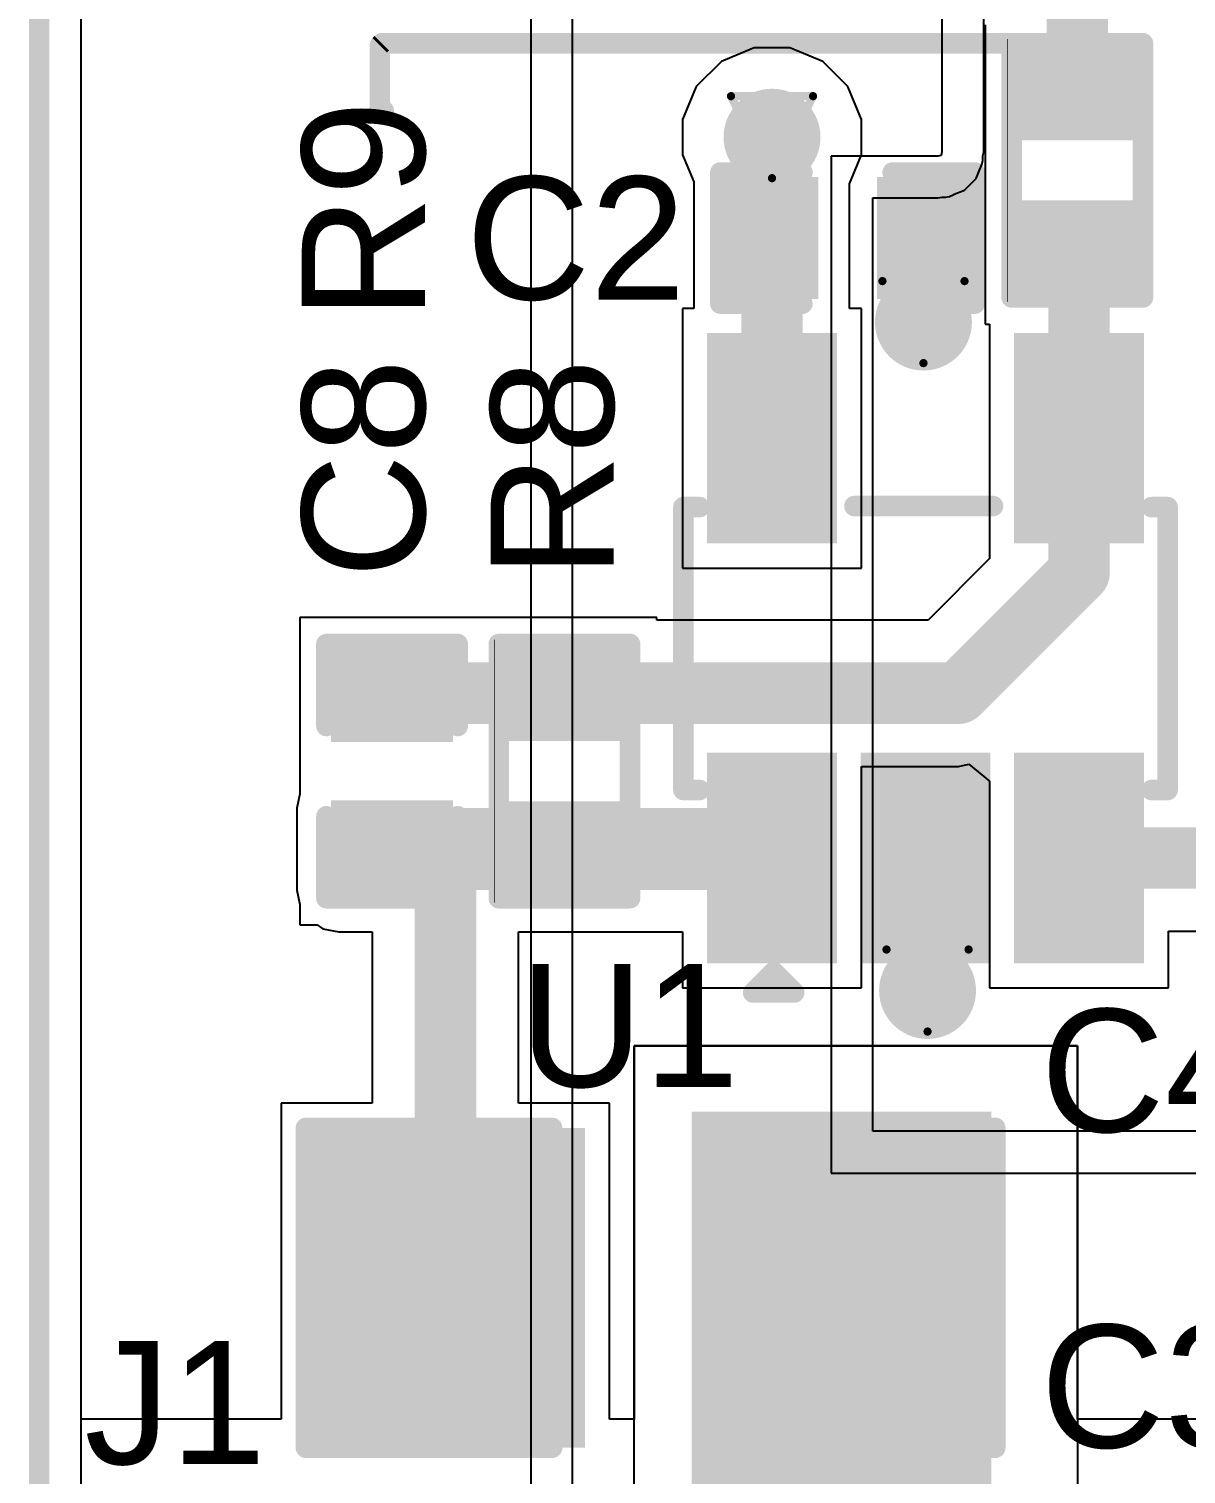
# Model space of a CAD drawing. Header units: inches. Extents: x -3 to 347, y -14 to 33.
# Drawn here: x -0.06 to 7.1, y 6.01 to 14.96 of the extents above; entities that cross this region are included whole.
import ezdxf

# ---------------------------------------------------------------- set-up
doc = ezdxf.new("R2010")
doc.units = ezdxf.units.IN
for name, color, linetype in [('Board_Outline', 216, 'Continuous'), ('Bottom Layer', 5, 'Continuous'), ('Drill Drawing', 1, 'Continuous'), ('Top Layer', 1, 'Continuous'), ('Top Overlay', 2, 'Continuous'), ('Top Paste', 8, 'Continuous'), ('Top Solder', 216, 'Continuous'), ('Via Holes', 16, 'Continuous')]:
    doc.layers.add(name, color=color, linetype=linetype)
doc.styles.add('Arial', font='', dxfattribs={"height": 0.2})
doc.styles.get('Arial').set_extended_font_data('Arial')

msp = doc.modelspace()

# ---------------------------------------------------------------- hatches: boundary and pattern name
at = {"layer": 'Bottom Layer'}
h = msp.add_hatch(color=5, dxfattribs=at)
edge = h.paths.add_edge_path()
edge.add_arc((4.53639936, 14.28999936), 0.2999994, 0, 360)
h = msp.add_hatch(color=5, dxfattribs=at)
edge = h.paths.add_edge_path()
edge.add_arc((5.4737, 13.1445), 0.2999994, 0, 360)
h = msp.add_hatch(color=5, dxfattribs=at)
edge = h.paths.add_edge_path()
edge.add_arc((5.499099999999999, 9.004299999999999), 0.2999994, 0, 360)
at = {"layer": 'Top Layer'}
for points in [[(6.1087, 14.7828), (6.7437, 14.7828), (6.7437, 14.3256), (6.1087, 14.3256)], [(4.762499999999999, 13.9827), (4.762499999999999, 13.3477), (4.3053, 13.3477), (4.3053, 13.9827)], [(5.7023, 13.9827), (5.7023, 13.3477), (5.2451, 13.3477), (5.2451, 13.9827)], [(6.1087, 13.843), (6.7437, 13.843), (6.7437, 13.3858), (6.1087, 13.3858)], [(4.23639996, 11.87519977), (4.23639996, 12.97520011), (4.83639876, 12.97520011), (4.83639876, 11.87519977)], [(6.13640124, 11.87519977), (6.13640124, 12.97520011), (6.73640004, 12.97520011), (6.73640004, 11.87519977)], [(1.8669, 11.0617), (2.5019, 11.0617), (2.5019, 10.6045), (1.8669, 10.6045)], [(2.9337, 11.0617), (3.5687, 11.0617), (3.5687, 10.6045), (2.9337, 10.6045)], [(4.23639996, 9.27519989), (4.23639996, 10.37520023), (4.83639876, 10.37520023), (4.83639876, 9.27519989)], [(5.1864006, 9.27519989), (5.1864006, 10.37520023), (5.7863994, 10.37520023), (5.7863994, 9.27519989)], [(6.13640124, 9.27519989), (6.13640124, 10.37520023), (6.73640004, 10.37520023), (6.73640004, 9.27519989)], [(1.8542, 9.6266), (4.8006, 9.6266), (4.8006, 10.1346), (1.8542, 10.1346)], [(1.8669, 10.1219), (2.5019, 10.1219), (2.5019, 9.6647), (1.8669, 9.6647)], [(2.9337, 10.1219), (3.5687, 10.1219), (3.5687, 9.6647), (2.9337, 9.6647)], [(4.0386, 1.524), (5.8928, 1.524), (5.8928, 8.254999999999999), (4.0386, 8.254999999999999)], [(3.2766, 6.2738), (1.7526, 6.2738), (1.7526, 8.0518), (3.2766, 8.0518)], [(5.8166, 6.2738), (4.2926, 6.2738), (4.2926, 8.0518), (5.8166, 8.0518)]]:
    msp.add_hatch(color=1, dxfattribs=at).paths.add_polyline_path(points)
h = msp.add_hatch(color=1, dxfattribs=at)
edge = h.paths.add_edge_path()
edge.add_arc((4.53639936, 14.28999936), 0.2999994, 0, 360)
h = msp.add_hatch(color=1, dxfattribs=at)
edge = h.paths.add_edge_path()
edge.add_arc((5.4737, 13.1445), 0.2999994, 0, 360)
h = msp.add_hatch(color=1, dxfattribs=at)
edge = h.paths.add_edge_path()
edge.add_arc((5.499099999999999, 9.004299999999999), 0.2999994, 0, 360)
at = {"layer": 'Top Paste'}
for points in [[(6.1087, 14.7828), (6.7437, 14.7828), (6.7437, 14.3256), (6.1087, 14.3256)], [(4.762499999999999, 13.9827), (4.762499999999999, 13.3477), (4.3053, 13.3477), (4.3053, 13.9827)], [(5.7023, 13.9827), (5.7023, 13.3477), (5.2451, 13.3477), (5.2451, 13.9827)], [(6.1087, 13.843), (6.7437, 13.843), (6.7437, 13.3858), (6.1087, 13.3858)], [(4.23639996, 11.87519977), (4.23639996, 12.97520011), (4.83639876, 12.97520011), (4.83639876, 11.87519977)], [(6.13640124, 11.87519977), (6.13640124, 12.97520011), (6.73640004, 12.97520011), (6.73640004, 11.87519977)], [(1.8669, 11.0617), (2.5019, 11.0617), (2.5019, 10.6045), (1.8669, 10.6045)], [(2.9337, 11.0617), (3.5687, 11.0617), (3.5687, 10.6045), (2.9337, 10.6045)], [(4.23639996, 9.27519989), (4.23639996, 10.37520023), (4.83639876, 10.37520023), (4.83639876, 9.27519989)], [(5.1864006, 9.27519989), (5.1864006, 10.37520023), (5.7863994, 10.37520023), (5.7863994, 9.27519989)], [(6.13640124, 9.27519989), (6.13640124, 10.37520023), (6.73640004, 10.37520023), (6.73640004, 9.27519989)], [(1.8669, 10.1219), (2.5019, 10.1219), (2.5019, 9.6647), (1.8669, 9.6647)], [(2.9337, 10.1219), (3.5687, 10.1219), (3.5687, 9.6647), (2.9337, 9.6647)], [(3.2766, 6.2738), (1.7526, 6.2738), (1.7526, 8.0518), (3.2766, 8.0518)], [(5.8166, 6.2738), (4.2926, 6.2738), (4.2926, 8.0518), (5.8166, 8.0518)]]:
    msp.add_hatch(color=8, dxfattribs=at).paths.add_polyline_path(points)
at = {"layer": 'Top Solder'}
for points in [[(6.05369884, 14.83780116), (6.798701159999999, 14.83780116), (6.798701159999999, 14.27059884), (6.05369884, 14.27059884)], [(4.82249988, 14.04269988), (4.82249988, 13.28770012), (4.24530012, 13.28770012), (4.24530012, 14.04269988)], [(5.76229988, 14.04269988), (5.76229988, 13.28770012), (5.18510012, 13.28770012), (5.18510012, 14.04269988)], [(6.05369884, 13.89800116), (6.798701159999999, 13.89800116), (6.798701159999999, 13.33079884), (6.05369884, 13.33079884)], [(4.13479996, 11.77359977), (4.13479996, 13.07680011), (4.93799876, 13.07680011), (4.93799876, 11.77359977)], [(6.03480124, 11.77359977), (6.03480124, 13.07680011), (6.83800004, 13.07680011), (6.83800004, 11.77359977)], [(1.80690012, 11.12169988), (2.56189988, 11.12169988), (2.56189988, 10.54450012), (1.80690012, 10.54450012)], [(2.87869884, 11.11670116), (3.62370116, 11.11670116), (3.62370116, 10.54949884), (2.87869884, 10.54949884)], [(4.13479996, 9.17359989), (4.13479996, 10.47680023), (4.93799876, 10.47680023), (4.93799876, 9.17359989)], [(5.084800599999999, 9.17359989), (5.084800599999999, 10.47680023), (5.887999399999999, 10.47680023), (5.887999399999999, 9.17359989)], [(6.03480124, 9.17359989), (6.03480124, 10.47680023), (6.83800004, 10.47680023), (6.83800004, 9.17359989)], [(1.80690012, 10.18189988), (2.56189988, 10.18189988), (2.56189988, 9.60470012), (1.80690012, 9.60470012)], [(2.87869884, 10.17690116), (3.62370116, 10.17690116), (3.62370116, 9.60969884), (2.87869884, 9.60969884)], [(3.3782, 6.172199999999999), (1.651, 6.172199999999999), (1.651, 8.1534), (3.3782, 8.1534)], [(5.9182, 6.172199999999999), (4.191, 6.172199999999999), (4.191, 8.1534), (5.9182, 8.1534)]]:
    msp.add_hatch(color=216, dxfattribs=at).paths.add_polyline_path(points)
at = {"layer": 'Via Holes'}
h = msp.add_hatch(color=7, dxfattribs=at)
edge = h.paths.add_edge_path()
edge.add_arc((4.53639936, 14.28999936), 0.1499997, 0, 360)
h = msp.add_hatch(color=7, dxfattribs=at)
edge = h.paths.add_edge_path()
edge.add_arc((5.4737, 13.1445), 0.1499997, 0, 360)
h = msp.add_hatch(color=7, dxfattribs=at)
edge = h.paths.add_edge_path()
edge.add_arc((5.499099999999999, 9.004299999999999), 0.1499997, 0, 360)

# ---------------------------------------------------------------- linework, layer by layer
at = {"layer": 'Board_Outline'}
msp.add_lwpolyline([(0, 0, 0.127, 0.127, 0), (0, 18.5166, 0.127, 0.127, 0)], format="xyseb", dxfattribs=at)
at = {"layer": 'Bottom Layer'}
for p, q in [((0.25896316, 4.495799999999999), (0.25896316, 18.25763684)), ((3.04302414, 17.62749586), (3.04302414, 4.495799999999999)), ((3.302, 4.495799999999999), (3.302, 17.62749586)), ((5.588, 17.62749332), (5.588, 14.19870414)), ((5.84697586, 14.19870414), (5.84697586, 17.62749332)), ((5.56249332, 14.1732), (4.9022, 14.1732)), ((4.9022, 14.1732), (4.9022, 13.91422414)), ((5.58376836, 14.17743164), (5.56249332, 14.1732)), ((5.588, 14.19870414), (5.58376836, 14.17743164)), ((5.837768359999999, 14.12690596), (5.842, 14.14817846)), ((5.842, 14.17368768), (5.84697586, 14.19870414)), ((5.842, 14.14817846), (5.842, 14.17368768)), ((5.79909686, 14.0335508), (5.825142019999999, 14.09642342)), ((5.825142019999999, 14.09642342), (5.82726292, 14.09959842)), ((5.82726292, 14.09959842), (5.82800714, 14.10334238)), ((5.82800714, 14.10334238), (5.837768359999999, 14.12690596)), ((5.72764666, 13.96209806), (5.79909686, 14.0335508)), ((4.9022, 13.91422414), (4.9022, 8.132975859999998)), ((5.16117586, 8.132975859999998), (5.16117586, 13.91422414)), ((5.16117586, 13.91422414), (5.56249332, 13.91422414)), ((5.56249332, 13.91422414), (5.58750978, 13.9192)), ((5.58750978, 13.9192), (5.61301392, 13.9192)), ((5.61301392, 13.9192), (5.63428896, 13.92343164)), ((5.63428896, 13.92343164), (5.65785508, 13.93319286)), ((5.65785508, 13.93319286), (5.66159904, 13.93393708)), ((5.66159904, 13.93393708), (5.6647715, 13.93605544)), ((5.6647715, 13.93605544), (5.72764666, 13.96209806)), ((4.9022, 8.132975859999998), (4.9022, 7.874)), ((10.922, 8.132975859999998), (5.16117586, 8.132975859999998)), ((4.9022, 7.874), (10.922, 7.874))]:
    msp.add_line(p, q, dxfattribs=at)
at = {"layer": 'Drill Drawing'}
for points in [[(4.28239936, 14.54399936, 0.0508, 0.0508, 0), (4.790399359999999, 14.54399936, 0.0508, 0.0508, 0)], [(4.28239936, 14.54399936, 0.0508, 0.0508, 0), (4.53639936, 14.03599936, 0.0508, 0.0508, 0)], [(4.53639936, 14.03599936, 0.0508, 0.0508, 0), (4.790399359999999, 14.54399936, 0.0508, 0.0508, 0)], [(5.2197, 13.3985, 0.0508, 0.0508, 0), (5.7277, 13.3985, 0.0508, 0.0508, 0)], [(5.2197, 13.3985, 0.0508, 0.0508, 0), (5.4737, 12.8905, 0.0508, 0.0508, 0)], [(5.4737, 12.8905, 0.0508, 0.0508, 0), (5.7277, 13.3985, 0.0508, 0.0508, 0)], [(5.2451, 9.258299999999998, 0.0508, 0.0508, 0), (5.7531, 9.258299999999998, 0.0508, 0.0508, 0)], [(5.2451, 9.258299999999998, 0.0508, 0.0508, 0), (5.499099999999999, 8.7503, 0.0508, 0.0508, 0)], [(5.499099999999999, 8.7503, 0.0508, 0.0508, 0), (5.7531, 9.258299999999998, 0.0508, 0.0508, 0)]]:
    msp.add_lwpolyline(points, format="xyseb", dxfattribs=at)
for points in [[(4.26969936, 14.54399936, 0.0254, 0.0254, 1), (4.29509936, 14.54399936, 0.0254, 0.0254, 1)], [(4.26969936, 14.54399936, 0.0254, 0.0254, 1), (4.29509936, 14.54399936, 0.0254, 0.0254, 1)], [(4.77769936, 14.54399936, 0.0254, 0.0254, 1), (4.80309936, 14.54399936, 0.0254, 0.0254, 1)], [(4.77769936, 14.54399936, 0.0254, 0.0254, 1), (4.80309936, 14.54399936, 0.0254, 0.0254, 1)], [(4.523699359999999, 14.03599936, 0.0254, 0.0254, 1), (4.54909936, 14.03599936, 0.0254, 0.0254, 1)], [(4.523699359999999, 14.03599936, 0.0254, 0.0254, 1), (4.54909936, 14.03599936, 0.0254, 0.0254, 1)], [(5.206999999999999, 13.3985, 0.0254, 0.0254, 1), (5.232399999999999, 13.3985, 0.0254, 0.0254, 1)], [(5.206999999999999, 13.3985, 0.0254, 0.0254, 1), (5.232399999999999, 13.3985, 0.0254, 0.0254, 1)], [(5.715, 13.3985, 0.0254, 0.0254, 1), (5.7404, 13.3985, 0.0254, 0.0254, 1)], [(5.715, 13.3985, 0.0254, 0.0254, 1), (5.7404, 13.3985, 0.0254, 0.0254, 1)], [(5.460999999999999, 12.8905, 0.0254, 0.0254, 1), (5.4864, 12.8905, 0.0254, 0.0254, 1)], [(5.460999999999999, 12.8905, 0.0254, 0.0254, 1), (5.4864, 12.8905, 0.0254, 0.0254, 1)], [(5.232399999999999, 9.258299999999998, 0.0254, 0.0254, 1), (5.2578, 9.258299999999998, 0.0254, 0.0254, 1)], [(5.232399999999999, 9.258299999999998, 0.0254, 0.0254, 1), (5.2578, 9.258299999999998, 0.0254, 0.0254, 1)], [(5.7404, 9.258299999999998, 0.0254, 0.0254, 1), (5.7658, 9.258299999999998, 0.0254, 0.0254, 1)], [(5.7404, 9.258299999999998, 0.0254, 0.0254, 1), (5.7658, 9.258299999999998, 0.0254, 0.0254, 1)], [(5.4864, 8.7503, 0.0254, 0.0254, 1), (5.5118, 8.7503, 0.0254, 0.0254, 1)], [(5.4864, 8.7503, 0.0254, 0.0254, 1), (5.5118, 8.7503, 0.0254, 0.0254, 1)]]:
    msp.add_lwpolyline(points, format="xyseb", close=True, dxfattribs=at)
at = {"layer": 'Top Layer'}
for p, q in [((0.25896316, 6.35), (0.25896316, 18.25763684)), ((5.8547, 14.986), (5.8547, 14.0716)), ((4.42620146, 14.84399876), (4.222584899999999, 14.75965806)), ((4.64659726, 14.84399876), (4.42620146, 14.84399876)), ((4.85021382, 14.75965806), (4.64659726, 14.84399876)), ((4.222584899999999, 14.75965806), (4.06674066, 14.60381382)), ((5.00605806, 14.60381382), (4.85021382, 14.75965806)), ((4.06674066, 14.60381382), (3.98239996, 14.40019726)), ((5.090398759999999, 14.40019726), (5.00605806, 14.60381382)), ((3.98239996, 14.40019726), (3.98239996, 14.17980146)), ((5.090398759999999, 14.17980146), (5.090398759999999, 14.40019726)), ((3.98239996, 14.17980146), (4.051299999999999, 14.01346194)), ((5.0165, 14.0013944), (5.090398759999999, 14.17980146)), ((5.8547, 14.0716), (5.8547, 13.1318)), ((4.051299999999999, 14.01346194), (4.051299999999999, 13.22919884)), ((5.0165, 13.22919884), (5.0165, 14.0013944)), ((4.051299999999999, 13.22919884), (3.98239996, 13.22919884)), ((3.98239996, 13.22919884), (3.98239996, 11.62120104)), ((5.090398759999999, 13.22919884), (5.0165, 13.22919884)), ((5.090398759999999, 11.62120104), (5.090398759999999, 13.22919884)), ((5.8547, 13.1318), (5.88240124, 13.1318)), ((5.88240124, 13.1318), (5.88240124, 11.67953214)), ((5.88240124, 11.67953214), (5.50187368, 11.29900712)), ((3.98239996, 11.62120104), (5.090398759999999, 11.62120104)), ((3.8227, 11.3157), (1.6129, 11.3157)), ((1.6129, 11.3157), (1.6129, 10.22346444)), ((3.8227, 11.29900712), (3.8227, 11.3157)), ((5.50187368, 11.29900712), (3.8227, 11.29900712)), ((5.090398759999999, 9.02120116), (5.090398759999999, 10.39259288)), ((5.090398759999999, 10.39259288), (5.6896, 10.39259288)), ((5.6896, 10.39259288), (5.7553987, 10.4056815)), ((5.7553987, 10.4056815), (5.88240124, 10.3014526)), ((5.88240124, 10.3014526), (5.88240124, 9.02120116)), ((1.6129, 10.22346444), (1.59522414, 10.1346)), ((1.59522414, 10.1346), (1.59522414, 9.6266)), ((1.59522414, 9.6266), (1.6129, 9.53773556)), ((1.6129, 9.53773556), (1.6129, 9.410699999999999)), ((1.6129, 9.410699999999999), (1.72012864, 9.410699999999999)), ((1.72012864, 9.410699999999999), (1.75509428, 9.38733708)), ((1.75509428, 9.38733708), (1.8542, 9.36762414)), ((1.8542, 9.36762414), (2.06139288, 9.36762414)), ((2.06139288, 9.36762414), (2.06139288, 8.3058)), ((2.96780712, 8.3058), (2.96780712, 9.36762414)), ((2.96780712, 9.36762414), (3.98239996, 9.36762414)), ((3.98239996, 9.36762414), (3.98239996, 9.02120116)), ((6.990400039999999, 9.02120116), (6.990400039999999, 9.371992939999998)), ((6.990400039999999, 9.371992939999998), (7.581899999999999, 9.371992939999998)), ((3.98239996, 9.02120116), (5.090398759999999, 9.02120116)), ((5.88240124, 9.02120116), (6.990400039999999, 9.02120116)), ((3.682999999999999, 8.6614), (6.4262, 8.6614)), ((3.682999999999999, 1.2446), (3.682999999999999, 8.6614)), ((3.682999999999999, 8.6614), (3.682999999999999, 8.6614)), ((6.4262, 8.6614), (3.682999999999999, 8.6614)), ((3.682999999999999, 8.6614), (3.682999999999999, 6.35)), ((6.4262, 8.6614), (6.4262, 1.2446)), ((6.4262, 6.35), (6.4262, 8.6614)), ((2.06139288, 8.3058), (1.4986, 8.3058)), ((1.4986, 8.3058), (1.4986, 6.35)), ((3.5306, 8.3058), (2.96780712, 8.3058)), ((3.5306, 6.35), (3.5306, 8.3058)), ((1.4986, 6.35), (0.25896316, 6.35)), ((3.682999999999999, 6.35), (3.5306, 6.35)), ((11.91469296, 6.35), (6.4262, 6.35))]:
    msp.add_line(p, q, dxfattribs=at)
for points in [[(6.4262, 14.5542, 0.3809999999999999, 0.3809999999999999, 0), (6.4262, 15.9766, 0.3809999999999999, 0.3809999999999999, 0)], [(4.53639936, 12.42519994, 0.3809999999999999, 0.3809999999999999, 0), (4.53639936, 14.28999936, 0.3809999999999999, 0.3809999999999999, 0)], [(5.4737, 13.1445, 0.3809999999999999, 0.3809999999999999, 0), (5.4737, 13.6652, 0.3809999999999999, 0.3809999999999999, 0)], [(6.4262, 13.6144, 0.3809999999999999, 0.3809999999999999, 0), (6.43640064, 13.60419936, 0.3809999999999999, 0.3809999999999999, 0)], [(6.43640064, 12.42519994, 0.3809999999999999, 0.3809999999999999, 0), (6.43640064, 13.60419936, 0.3809999999999999, 0.3809999999999999, 0)], [(6.43640064, 11.59260064, 0.3809999999999999, 0.3809999999999999, 0), (6.43640064, 12.42519994, 0.3809999999999999, 0.3809999999999999, 0)], [(5.6896, 10.8458, 0.3809999999999999, 0.3809999999999999, 0), (6.43640064, 11.59260064, 0.3809999999999999, 0.3809999999999999, 0)], [(2.1844, 10.8458, 0.3809999999999999, 0.3809999999999999, 0), (5.6896, 10.8458, 0.3809999999999999, 0.3809999999999999, 0)], [(2.1844, 9.8171, 0.3809999999999999, 0.3809999999999999, 0), (2.19250006, 9.82520006, 0.3809999999999999, 0.3809999999999999, 0)], [(2.5146, 7.315199999999999, 0.3809999999999999, 0.3809999999999999, 0), (2.5146, 9.8044, 0.3809999999999999, 0.3809999999999999, 0)], [(5.4864, 9.017, 0.3809999999999999, 0.3809999999999999, 0), (5.4864, 9.82520006, 0.3809999999999999, 0.3809999999999999, 0)], [(6.43640064, 9.82520006, 0.3809999999999999, 0.3809999999999999, 0), (7.789699939999999, 9.82520006, 0.3809999999999999, 0.3809999999999999, 0)], [(5.4864, 9.017, 0.3809999999999999, 0.3809999999999999, 0), (5.499099999999999, 9.004299999999999, 0.3809999999999999, 0.3809999999999999, 0)]]:
    msp.add_lwpolyline(points, format="xyseb", dxfattribs=at)
for points in [[(6.33095, 14.5542, 0.1905, 0.1905, 1), (6.521449999999999, 14.5542, 0.1905, 0.1905, 1)], [(4.44114936, 14.28999936, 0.1905, 0.1905, 1), (4.63164936, 14.28999936, 0.1905, 0.1905, 1)], [(5.37845, 13.6652, 0.1905, 0.1905, 1), (5.56895, 13.6652, 0.1905, 0.1905, 1)], [(6.33095, 13.6144, 0.1905, 0.1905, 1), (6.521449999999999, 13.6144, 0.1905, 0.1905, 1)], [(6.34115064, 13.60419936, 0.1905, 0.1905, 1), (6.531650639999999, 13.60419936, 0.1905, 0.1905, 1)], [(6.34115064, 13.60419936, 0.1905, 0.1905, 1), (6.531650639999999, 13.60419936, 0.1905, 0.1905, 1)], [(5.37845, 13.1445, 0.1905, 0.1905, 1), (5.56895, 13.1445, 0.1905, 0.1905, 1)], [(4.44114936, 12.42519994, 0.1905, 0.1905, 1), (4.63164936, 12.42519994, 0.1905, 0.1905, 1)], [(6.34115064, 12.42519994, 0.1905, 0.1905, 1), (6.531650639999999, 12.42519994, 0.1905, 0.1905, 1)], [(6.34115064, 12.42519994, 0.1905, 0.1905, 1), (6.531650639999999, 12.42519994, 0.1905, 0.1905, 1)], [(6.34115064, 11.59260064, 0.1905, 0.1905, 1), (6.531650639999999, 11.59260064, 0.1905, 0.1905, 1)], [(6.34115064, 11.59260064, 0.1905, 0.1905, 1), (6.531650639999999, 11.59260064, 0.1905, 0.1905, 1)], [(2.08915, 10.8458, 0.1905, 0.1905, 1), (2.27965, 10.8458, 0.1905, 0.1905, 1)], [(5.594349999999999, 10.8458, 0.1905, 0.1905, 1), (5.78485, 10.8458, 0.1905, 0.1905, 1)], [(5.594349999999999, 10.8458, 0.1905, 0.1905, 1), (5.78485, 10.8458, 0.1905, 0.1905, 1)], [(2.08915, 9.8171, 0.1905, 0.1905, 1), (2.27965, 9.8171, 0.1905, 0.1905, 1)], [(2.09725006, 9.82520006, 0.1905, 0.1905, 1), (2.28775006, 9.82520006, 0.1905, 0.1905, 1)], [(2.41935, 9.8044, 0.1905, 0.1905, 1), (2.60985, 9.8044, 0.1905, 0.1905, 1)], [(5.39115, 9.82520006, 0.1905, 0.1905, 1), (5.58165, 9.82520006, 0.1905, 0.1905, 1)], [(6.34115064, 9.82520006, 0.1905, 0.1905, 1), (6.531650639999999, 9.82520006, 0.1905, 0.1905, 1)], [(5.39115, 9.017, 0.1905, 0.1905, 1), (5.58165, 9.017, 0.1905, 0.1905, 1)], [(5.39115, 9.017, 0.1905, 0.1905, 1), (5.58165, 9.017, 0.1905, 0.1905, 1)], [(5.403849999999999, 9.004299999999999, 0.1905, 0.1905, 1), (5.594349999999999, 9.004299999999999, 0.1905, 0.1905, 1)], [(2.41935, 7.315199999999999, 0.1905, 0.1905, 1), (2.60985, 7.315199999999999, 0.1905, 0.1905, 1)]]:
    msp.add_lwpolyline(points, format="xyseb", close=True, dxfattribs=at)
at = {"layer": 'Top Overlay'}
for points in [[(2.1082, 14.859, 0.127, 0.127, 0), (2.1209, 14.8717, 0.127, 0.127, 0)], [(2.1082, 14.478, 0.127, 0.127, 0), (2.1082, 14.859, 0.127, 0.127, 0)], [(2.1209, 14.8717, 0.127, 0.127, 0), (6.019799999999999, 14.8717, 0.127, 0.127, 0)], [(6.019799999999999, 14.8717, 0.127, 0.127, 0), (6.8326, 14.8717, 0.127, 0.127, 0)], [(6.019799999999999, 13.2969, 0.127, 0.127, 0), (6.019799999999999, 14.8717, 0.127, 0.127, 0)], [(5.9944, 13.2715, 0.0032258, 0.0032258, 0), (5.9944, 14.8971, 0.0032258, 0.0032258, 0)], [(6.8326, 13.2969, 0.127, 0.127, 0), (6.8326, 14.8717, 0.127, 0.127, 0)], [(2.1082, 14.478, 0.127, 0.127, 0), (2.1336, 14.4526, 0.127, 0.127, 0)], [(4.2164, 13.2588, 0.127, 0.127, 0), (4.2164, 14.0716, 0.127, 0.127, 0)], [(4.2164, 14.0716, 0.127, 0.127, 0), (4.724399999999999, 14.0716, 0.127, 0.127, 0)], [(5.2832, 14.0716, 0.127, 0.127, 0), (5.7912, 14.0716, 0.127, 0.127, 0)], [(5.7912, 13.2588, 0.127, 0.127, 0), (5.7912, 14.0716, 0.127, 0.127, 0)], [(6.019799999999999, 13.2969, 0.127, 0.127, 0), (6.8326, 13.2969, 0.127, 0.127, 0)], [(4.2164, 13.2588, 0.127, 0.127, 0), (4.724399999999999, 13.2588, 0.127, 0.127, 0)], [(5.2832, 13.2588, 0.127, 0.127, 0), (5.7912, 13.2588, 0.127, 0.127, 0)], [(3.9878, 11.99879744, 0.127, 0.127, 0), (4.0877998, 11.99879744, 0.127, 0.127, 0)], [(3.9878, 10.24619744, 0.127, 0.127, 0), (3.9878, 11.99879744, 0.127, 0.127, 0)], [(5.046400879999999, 12.00520078, 0.127, 0.127, 0), (5.90440018, 12.00520078, 0.127, 0.127, 0)], [(6.885000199999999, 11.99879744, 0.127, 0.127, 0), (6.985, 11.99879744, 0.127, 0.127, 0)], [(6.985, 10.24619744, 0.127, 0.127, 0), (6.985, 11.99879744, 0.127, 0.127, 0)], [(1.778, 11.1506, 0.127, 0.127, 0), (2.5908, 11.1506, 0.127, 0.127, 0)], [(1.778, 10.6426, 0.127, 0.127, 0), (1.778, 11.1506, 0.127, 0.127, 0)], [(2.5908, 10.6426, 0.127, 0.127, 0), (2.5908, 11.1506, 0.127, 0.127, 0)], [(2.8448, 11.1506, 0.127, 0.127, 0), (3.6576, 11.1506, 0.127, 0.127, 0)], [(2.8448, 9.5758, 0.127, 0.127, 0), (2.8448, 11.1506, 0.127, 0.127, 0)], [(3.6576, 9.5758, 0.127, 0.127, 0), (3.6576, 11.1506, 0.127, 0.127, 0)], [(2.8194, 9.5504, 0.0032258, 0.0032258, 0), (2.8194, 11.176, 0.0032258, 0.0032258, 0)], [(3.9878, 10.24619744, 0.127, 0.127, 0), (4.0877998, 10.24619744, 0.127, 0.127, 0)], [(6.885000199999999, 10.24619744, 0.127, 0.127, 0), (6.985, 10.24619744, 0.127, 0.127, 0)], [(1.778, 9.5758, 0.127, 0.127, 0), (1.778, 10.0838, 0.127, 0.127, 0)], [(2.5908, 9.5758, 0.127, 0.127, 0), (2.5908, 10.0838, 0.127, 0.127, 0)], [(1.778, 9.5758, 0.127, 0.127, 0), (2.5908, 9.5758, 0.127, 0.127, 0)], [(2.8448, 9.5758, 0.127, 0.127, 0), (3.6576, 9.5758, 0.127, 0.127, 0)], [(4.419599999999999, 8.991599999999998, 0.127, 0.127, 0), (4.5466, 9.118599999999999, 0.127, 0.127, 0)], [(4.5466, 9.118599999999999, 0.127, 0.127, 0), (4.6736, 8.991599999999998, 0.127, 0.127, 0)], [(4.419599999999999, 8.991599999999998, 0.127, 0.127, 0), (4.6736, 8.991599999999998, 0.127, 0.127, 0)], [(1.651, 8.1534, 0.127, 0.127, 0), (3.175, 8.1534, 0.127, 0.127, 0)], [(1.651, 6.172199999999999, 0.127, 0.127, 0), (1.651, 8.1534, 0.127, 0.127, 0)], [(4.3942, 8.1534, 0.127, 0.127, 0), (5.9182, 8.1534, 0.127, 0.127, 0)], [(5.9182, 6.172199999999999, 0.127, 0.127, 0), (5.9182, 8.1534, 0.127, 0.127, 0)], [(1.651, 6.172199999999999, 0.127, 0.127, 0), (3.175, 6.172199999999999, 0.127, 0.127, 0)], [(4.3942, 6.172199999999999, 0.127, 0.127, 0), (5.9182, 6.172199999999999, 0.127, 0.127, 0)]]:
    msp.add_lwpolyline(points, format="xyseb", dxfattribs=at)
for points in [[(2.07645, 14.859, 0.0635, 0.0635, 1), (2.13995, 14.859, 0.0635, 0.0635, 1)], [(2.07645, 14.859, 0.0635, 0.0635, 1), (2.13995, 14.859, 0.0635, 0.0635, 1)], [(2.08915, 14.8717, 0.0635, 0.0635, 1), (2.15265, 14.8717, 0.0635, 0.0635, 1)], [(2.08915, 14.8717, 0.0635, 0.0635, 1), (2.15265, 14.8717, 0.0635, 0.0635, 1)], [(5.988049999999999, 14.8717, 0.0635, 0.0635, 1), (6.05155, 14.8717, 0.0635, 0.0635, 1)], [(5.988049999999999, 14.8717, 0.0635, 0.0635, 1), (6.05155, 14.8717, 0.0635, 0.0635, 1)], [(5.988049999999999, 14.8717, 0.0635, 0.0635, 1), (6.05155, 14.8717, 0.0635, 0.0635, 1)], [(5.993594819999999, 14.8971, 0.0016129, 0.0016129, 1), (5.99520518, 14.8971, 0.0016129, 0.0016129, 1)], [(6.80085, 14.8717, 0.0635, 0.0635, 1), (6.864349999999999, 14.8717, 0.0635, 0.0635, 1)], [(6.80085, 14.8717, 0.0635, 0.0635, 1), (6.864349999999999, 14.8717, 0.0635, 0.0635, 1)], [(2.07645, 14.478, 0.0635, 0.0635, 1), (2.13995, 14.478, 0.0635, 0.0635, 1)], [(2.07645, 14.478, 0.0635, 0.0635, 1), (2.13995, 14.478, 0.0635, 0.0635, 1)], [(2.10185, 14.4526, 0.0635, 0.0635, 1), (2.16535, 14.4526, 0.0635, 0.0635, 1)], [(4.18465, 14.0716, 0.0635, 0.0635, 1), (4.24815, 14.0716, 0.0635, 0.0635, 1)], [(4.18465, 14.0716, 0.0635, 0.0635, 1), (4.24815, 14.0716, 0.0635, 0.0635, 1)], [(4.69265, 14.0716, 0.0635, 0.0635, 1), (4.75615, 14.0716, 0.0635, 0.0635, 1)], [(5.251449999999999, 14.0716, 0.0635, 0.0635, 1), (5.31495, 14.0716, 0.0635, 0.0635, 1)], [(5.75945, 14.0716, 0.0635, 0.0635, 1), (5.82295, 14.0716, 0.0635, 0.0635, 1)], [(5.75945, 14.0716, 0.0635, 0.0635, 1), (5.82295, 14.0716, 0.0635, 0.0635, 1)], [(5.988049999999999, 13.2969, 0.0635, 0.0635, 1), (6.05155, 13.2969, 0.0635, 0.0635, 1)], [(5.988049999999999, 13.2969, 0.0635, 0.0635, 1), (6.05155, 13.2969, 0.0635, 0.0635, 1)], [(6.80085, 13.2969, 0.0635, 0.0635, 1), (6.864349999999999, 13.2969, 0.0635, 0.0635, 1)], [(6.80085, 13.2969, 0.0635, 0.0635, 1), (6.864349999999999, 13.2969, 0.0635, 0.0635, 1)], [(4.18465, 13.2588, 0.0635, 0.0635, 1), (4.24815, 13.2588, 0.0635, 0.0635, 1)], [(4.18465, 13.2588, 0.0635, 0.0635, 1), (4.24815, 13.2588, 0.0635, 0.0635, 1)], [(4.69265, 13.2588, 0.0635, 0.0635, 1), (4.75615, 13.2588, 0.0635, 0.0635, 1)], [(5.251449999999999, 13.2588, 0.0635, 0.0635, 1), (5.31495, 13.2588, 0.0635, 0.0635, 1)], [(5.75945, 13.2588, 0.0635, 0.0635, 1), (5.82295, 13.2588, 0.0635, 0.0635, 1)], [(5.75945, 13.2588, 0.0635, 0.0635, 1), (5.82295, 13.2588, 0.0635, 0.0635, 1)], [(5.993594819999999, 13.2715, 0.0016129, 0.0016129, 1), (5.99520518, 13.2715, 0.0016129, 0.0016129, 1)], [(3.95605, 11.99879744, 0.0635, 0.0635, 1), (4.01955, 11.99879744, 0.0635, 0.0635, 1)], [(3.95605, 11.99879744, 0.0635, 0.0635, 1), (4.01955, 11.99879744, 0.0635, 0.0635, 1)], [(4.056049799999999, 11.99879744, 0.0635, 0.0635, 1), (4.1195498, 11.99879744, 0.0635, 0.0635, 1)], [(5.01465088, 12.00520078, 0.0635, 0.0635, 1), (5.07815088, 12.00520078, 0.0635, 0.0635, 1)], [(5.872650179999999, 12.00520078, 0.0635, 0.0635, 1), (5.936150179999999, 12.00520078, 0.0635, 0.0635, 1)], [(6.853250200000001, 11.99879744, 0.0635, 0.0635, 1), (6.9167502, 11.99879744, 0.0635, 0.0635, 1)], [(6.95325, 11.99879744, 0.0635, 0.0635, 1), (7.016749999999999, 11.99879744, 0.0635, 0.0635, 1)], [(6.95325, 11.99879744, 0.0635, 0.0635, 1), (7.016749999999999, 11.99879744, 0.0635, 0.0635, 1)], [(1.74625, 11.1506, 0.0635, 0.0635, 1), (1.80975, 11.1506, 0.0635, 0.0635, 1)], [(1.74625, 11.1506, 0.0635, 0.0635, 1), (1.80975, 11.1506, 0.0635, 0.0635, 1)], [(2.55905, 11.1506, 0.0635, 0.0635, 1), (2.62255, 11.1506, 0.0635, 0.0635, 1)], [(2.55905, 11.1506, 0.0635, 0.0635, 1), (2.62255, 11.1506, 0.0635, 0.0635, 1)], [(2.81305, 11.1506, 0.0635, 0.0635, 1), (2.87655, 11.1506, 0.0635, 0.0635, 1)], [(2.81305, 11.1506, 0.0635, 0.0635, 1), (2.87655, 11.1506, 0.0635, 0.0635, 1)], [(3.625849999999999, 11.1506, 0.0635, 0.0635, 1), (3.68935, 11.1506, 0.0635, 0.0635, 1)], [(3.625849999999999, 11.1506, 0.0635, 0.0635, 1), (3.68935, 11.1506, 0.0635, 0.0635, 1)], [(2.81859482, 11.176, 0.0016129, 0.0016129, 1), (2.82020518, 11.176, 0.0016129, 0.0016129, 1)], [(1.74625, 10.6426, 0.0635, 0.0635, 1), (1.80975, 10.6426, 0.0635, 0.0635, 1)], [(2.55905, 10.6426, 0.0635, 0.0635, 1), (2.62255, 10.6426, 0.0635, 0.0635, 1)], [(3.95605, 10.24619744, 0.0635, 0.0635, 1), (4.01955, 10.24619744, 0.0635, 0.0635, 1)], [(3.95605, 10.24619744, 0.0635, 0.0635, 1), (4.01955, 10.24619744, 0.0635, 0.0635, 1)], [(4.056049799999999, 10.24619744, 0.0635, 0.0635, 1), (4.1195498, 10.24619744, 0.0635, 0.0635, 1)], [(6.853250200000001, 10.24619744, 0.0635, 0.0635, 1), (6.9167502, 10.24619744, 0.0635, 0.0635, 1)], [(6.95325, 10.24619744, 0.0635, 0.0635, 1), (7.016749999999999, 10.24619744, 0.0635, 0.0635, 1)], [(6.95325, 10.24619744, 0.0635, 0.0635, 1), (7.016749999999999, 10.24619744, 0.0635, 0.0635, 1)], [(1.74625, 10.0838, 0.0635, 0.0635, 1), (1.80975, 10.0838, 0.0635, 0.0635, 1)], [(2.55905, 10.0838, 0.0635, 0.0635, 1), (2.62255, 10.0838, 0.0635, 0.0635, 1)], [(1.74625, 9.5758, 0.0635, 0.0635, 1), (1.80975, 9.5758, 0.0635, 0.0635, 1)], [(1.74625, 9.5758, 0.0635, 0.0635, 1), (1.80975, 9.5758, 0.0635, 0.0635, 1)], [(2.55905, 9.5758, 0.0635, 0.0635, 1), (2.62255, 9.5758, 0.0635, 0.0635, 1)], [(2.55905, 9.5758, 0.0635, 0.0635, 1), (2.62255, 9.5758, 0.0635, 0.0635, 1)], [(2.81305, 9.5758, 0.0635, 0.0635, 1), (2.87655, 9.5758, 0.0635, 0.0635, 1)], [(2.81305, 9.5758, 0.0635, 0.0635, 1), (2.87655, 9.5758, 0.0635, 0.0635, 1)], [(3.625849999999999, 9.5758, 0.0635, 0.0635, 1), (3.68935, 9.5758, 0.0635, 0.0635, 1)], [(3.625849999999999, 9.5758, 0.0635, 0.0635, 1), (3.68935, 9.5758, 0.0635, 0.0635, 1)], [(2.81859482, 9.5504, 0.0016129, 0.0016129, 1), (2.82020518, 9.5504, 0.0016129, 0.0016129, 1)], [(4.514849999999999, 9.118599999999999, 0.0635, 0.0635, 1), (4.578349999999999, 9.118599999999999, 0.0635, 0.0635, 1)], [(4.514849999999999, 9.118599999999999, 0.0635, 0.0635, 1), (4.578349999999999, 9.118599999999999, 0.0635, 0.0635, 1)], [(4.387849999999999, 8.991599999999998, 0.0635, 0.0635, 1), (4.45135, 8.991599999999998, 0.0635, 0.0635, 1)], [(4.387849999999999, 8.991599999999998, 0.0635, 0.0635, 1), (4.45135, 8.991599999999998, 0.0635, 0.0635, 1)], [(4.64185, 8.991599999999998, 0.0635, 0.0635, 1), (4.705349999999999, 8.991599999999998, 0.0635, 0.0635, 1)], [(4.64185, 8.991599999999998, 0.0635, 0.0635, 1), (4.705349999999999, 8.991599999999998, 0.0635, 0.0635, 1)], [(1.61925, 8.1534, 0.0635, 0.0635, 1), (1.68275, 8.1534, 0.0635, 0.0635, 1)], [(1.61925, 8.1534, 0.0635, 0.0635, 1), (1.68275, 8.1534, 0.0635, 0.0635, 1)], [(3.14325, 8.1534, 0.0635, 0.0635, 1), (3.20675, 8.1534, 0.0635, 0.0635, 1)], [(4.36245, 8.1534, 0.0635, 0.0635, 1), (4.425949999999999, 8.1534, 0.0635, 0.0635, 1)], [(5.88645, 8.1534, 0.0635, 0.0635, 1), (5.94995, 8.1534, 0.0635, 0.0635, 1)], [(5.88645, 8.1534, 0.0635, 0.0635, 1), (5.94995, 8.1534, 0.0635, 0.0635, 1)], [(1.61925, 6.172199999999999, 0.0635, 0.0635, 1), (1.68275, 6.172199999999999, 0.0635, 0.0635, 1)], [(1.61925, 6.172199999999999, 0.0635, 0.0635, 1), (1.68275, 6.172199999999999, 0.0635, 0.0635, 1)], [(3.14325, 6.172199999999999, 0.0635, 0.0635, 1), (3.20675, 6.172199999999999, 0.0635, 0.0635, 1)], [(4.36245, 6.172199999999999, 0.0635, 0.0635, 1), (4.425949999999999, 6.172199999999999, 0.0635, 0.0635, 1)], [(5.88645, 6.172199999999999, 0.0635, 0.0635, 1), (5.94995, 6.172199999999999, 0.0635, 0.0635, 1)], [(5.88645, 6.172199999999999, 0.0635, 0.0635, 1), (5.94995, 6.172199999999999, 0.0635, 0.0635, 1)]]:
    msp.add_lwpolyline(points, format="xyseb", close=True, dxfattribs=at)

# ---------------------------------------------------------------- texts
at = {"layer": 'Top Overlay', "style": 'Arial'}
for s, p in [('R9', (2.387473, 13.15740828)), ('C8', (2.38747554, 11.55720574)), ('R8', (3.55587554, 11.55720574))]:
    msp.add_text(s, height=0.7619999999999999, rotation=90, dxfattribs=at).set_placement(p)
for s, p in [('C2', (2.64180574, 13.28432446)), ('U1', (2.9719651, 8.40752446)), ('C4', (6.19780574, 8.128124459999999)), ('C3', (6.19780574, 6.17232446)), ('J1', (0.2795651, 6.070724459999999))]:
    msp.add_text(s, height=0.7619999999999999, dxfattribs=at).set_placement(p)

doc.saveas('drawing.dxf')
